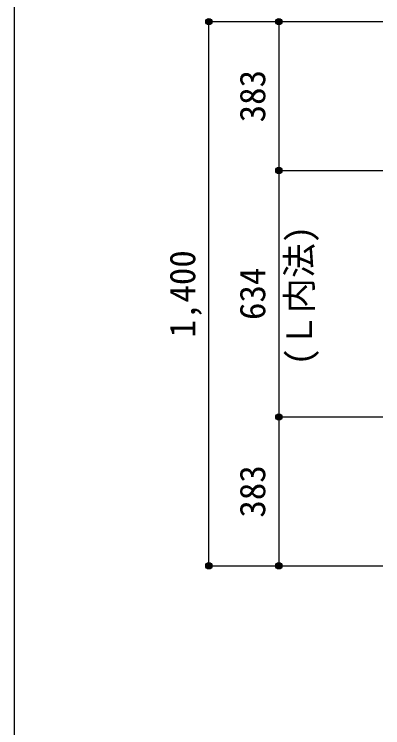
# Model space of a CAD drawing. Units: millimetres at full size, sheet at 1:30. Extents: x -5973 to 5954, y -4195 to 4201.
# Drawn here: x -5973 to -5026, y 1407 to 3242 of the extents above; entities that cross this region are included whole.
import ezdxf
from ezdxf.enums import TextEntityAlignment as Align

# ---------------------------------------------------------------- set-up
doc = ezdxf.new("R2010")
doc.units = ezdxf.units.MM
doc.header["$LTSCALE"] = 30
doc.header["$PDMODE"] = 32
doc.header["$PDSIZE"] = 15
doc.layers.add('0-D_寸法', color=4, linetype='Continuous')
doc.layers.add('F-0_枠', color=6, linetype='Continuous')
doc.styles.add('ＭＳ ゴシック', font='')
doc.styles.get('ＭＳ ゴシック').set_extended_font_data('MS Gothic')

msp = doc.modelspace()

# ---------------------------------------------------------------- linework, layer by layer
at = {"layer": '0-D_寸法'}
for p, q in [((-5472.84, 1823.3), (-5472.84, 3223.3)), ((-5472.84, 3223.3), (-5292.84, 3223.3)), ((-5292.84, 3223.3), (-5292.84, 2840.3)), ((-5292.84, 3223.3), (-5025.8, 3223.3)), ((-5292.84, 2840.3), (-5025.8, 2840.3)), ((-5292.84, 2840.3), (-5292.84, 2206.3)), ((-5292.84, 2206.3), (-5025.8, 2206.3)), ((-5292.84, 2206.3), (-5292.84, 1823.3)), ((-5472.84, 1823.3), (-5292.84, 1823.3)), ((-5292.84, 1823.3), (-5025.8, 1823.3))]:
    msp.add_line(p, q, dxfattribs=at)
for centre, radius in [((-5472.84, 3223.3), 8), ((-5292.84, 3223.3), 8), ((-5472.84, 3223.3), 7.2), ((-5472.84, 3223.3), 6.4), ((-5472.84, 3223.3), 5.6), ((-5472.84, 3223.3), 4.8), ((-5472.84, 3223.3), 4), ((-5472.84, 3223.3), 3.2), ((-5472.84, 3223.3), 2.4), ((-5472.84, 3223.3), 1.6), ((-5472.84, 3223.3), 0.8), ((-5292.84, 3223.3), 7.2), ((-5292.84, 3223.3), 6.4), ((-5292.84, 3223.3), 5.6), ((-5292.84, 3223.3), 4.8), ((-5292.84, 3223.3), 4), ((-5292.84, 3223.3), 3.2), ((-5292.84, 3223.3), 2.4), ((-5292.84, 3223.3), 1.6), ((-5292.84, 3223.3), 0.8), ((-5292.84, 2840.3), 8), ((-5292.84, 2840.3), 7.2), ((-5292.84, 2840.3), 6.4), ((-5292.84, 2840.3), 5.6), ((-5292.84, 2840.3), 4.8), ((-5292.84, 2840.3), 4), ((-5292.84, 2840.3), 3.2), ((-5292.84, 2840.3), 2.4), ((-5292.84, 2840.3), 1.6), ((-5292.84, 2840.3), 0.8), ((-5292.84, 2206.3), 8), ((-5292.84, 2206.3), 7.2), ((-5292.84, 2206.3), 6.4), ((-5292.84, 2206.3), 5.6), ((-5292.84, 2206.3), 4.8), ((-5292.84, 2206.3), 4), ((-5292.84, 2206.3), 3.2), ((-5292.84, 2206.3), 2.4), ((-5292.84, 2206.3), 1.6), ((-5292.84, 2206.3), 0.8), ((-5472.84, 1823.3), 8), ((-5472.84, 1823.3), 7.2), ((-5472.84, 1823.3), 6.4), ((-5472.84, 1823.3), 5.6), ((-5472.84, 1823.3), 4.8), ((-5472.84, 1823.3), 4), ((-5472.84, 1823.3), 3.2), ((-5472.84, 1823.3), 2.4), ((-5472.84, 1823.3), 1.6), ((-5472.84, 1823.3), 0.8), ((-5292.84, 1823.3), 8), ((-5292.84, 1823.3), 7.2), ((-5292.84, 1823.3), 6.4), ((-5292.84, 1823.3), 5.6), ((-5292.84, 1823.3), 4.8), ((-5292.84, 1823.3), 4), ((-5292.84, 1823.3), 3.2), ((-5292.84, 1823.3), 2.4), ((-5292.84, 1823.3), 1.6), ((-5292.84, 1823.3), 0.8)]:
    msp.add_circle(centre, radius, dxfattribs=at)
at = {"layer": '0-D_寸法', "color": 7}
for p in [(-5472.84, 3223.3), (-5472.84, 3223.3), (-5292.84, 3223.3), (-5292.84, 3223.3), (-5292.84, 2840.3), (-5292.84, 2840.3), (-5292.84, 2206.3), (-5292.84, 2206.3), (-5472.84, 1823.3), (-5472.84, 1823.3), (-5292.84, 1823.3), (-5292.84, 1823.3)]:
    msp.add_point(p, dxfattribs=at)
at = {"layer": 'F-0_枠'}
msp.add_line((-5972.88, 4201.15), (-5972.88, -4195.24), dxfattribs=at)

# ---------------------------------------------------------------- texts
at = {"layer": '0-D_寸法', "style": 'ＭＳ ゴシック'}
for s, p in [('383', (-5307.84, 2964.3)), ('(Ｌ内法)', (-5187.47, 2338.62)), ('1,400', (-5487.84, 2410.8)), ('634', (-5307.84, 2455.8)), ('383', (-5307.84, 1947.3))]:
    msp.add_text(s, height=65.98, rotation=90, dxfattribs=at).set_placement(p, align=Align.BOTTOM_LEFT)

doc.saveas('drawing.dxf')
